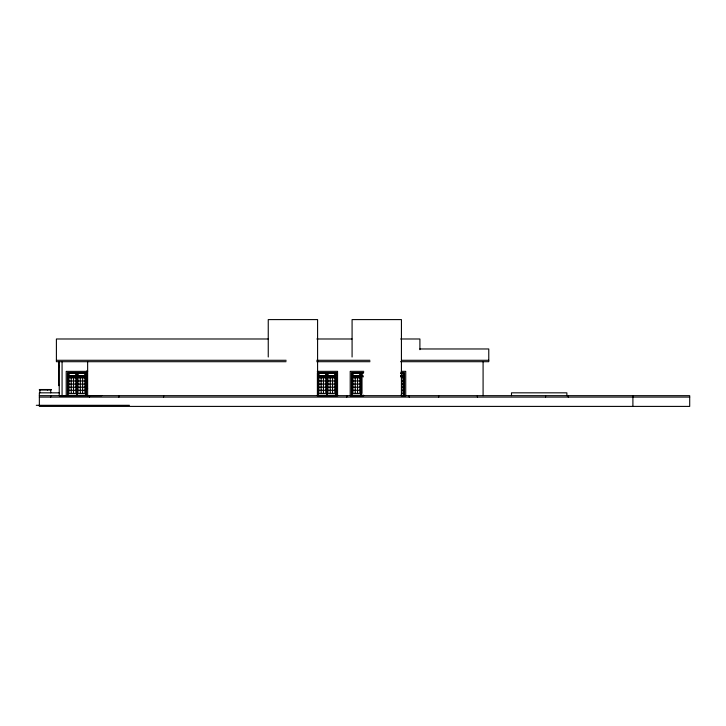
<?xml version="1.0" encoding="UTF-8"?>
<svg xmlns="http://www.w3.org/2000/svg" width="726" height="726" viewBox="0 0 726 726"><rect width="100%" height="100%" fill="white"/><g stroke="black" fill="none" stroke-linecap="round" stroke-linejoin="round"><path stroke-width="1.09" d="M268.166 338.988L56.401 338.988L56.401 361.702L286.089 361.702M316.854 338.988L351.965 338.988M400.652 338.988L419.909 338.988L419.909 349.678M419.909 348.97L488.77 348.97L488.77 361.702L400.616 361.702M56.401 360.287L286.162 360.287M316.727 360.287L369.924 360.287M401.614 360.287L488.77 360.287M316.708 361.702L370.006 361.702M58.606 366.276L59.242 366.276M58.606 366.948L59.242 366.948M58.606 367.429L59.242 367.429M87.637 370.986L86.693 370.986L86.693 371.921L87.401 371.921L87.401 387.766L86.693 387.766L86.693 388.691L87.637 388.691M317.262 371.349L337.563 371.349L337.563 395.761L317.262 395.761M363.744 371.349L350.213 371.349L350.213 395.761L363.744 395.761M401.215 371.349L405.725 371.349L405.725 395.761L401.215 395.761M87.637 371.376L66.211 371.376L66.211 395.788M363.708 372.656L351.475 372.656L351.475 395.289L363.708 395.289M401.124 372.656L404.464 372.656L404.464 395.289L400.607 395.289M363.327 373.128L361.185 373.128L361.185 375.905L363.327 375.905M400.607 373.128L403.819 373.128L403.819 375.905L400.607 375.905M400.625 373.4L402.803 373.4L402.803 375.623L400.625 375.623M363.327 376.848L361.185 376.848L361.185 395.289M400.607 376.848L403.819 376.848L403.819 395.289M401.46 377.856L402.994 377.856L402.994 393.401L401.46 393.401M68.934 380.987L75.84 380.987M78 380.987L84.906 380.987M318.859 380.959L325.765 380.959M327.934 380.959L334.831 380.959M352.945 380.959L359.851 380.959M401.46 380.959L402.994 380.959M318.859 384.072L325.765 384.072M327.934 384.072L334.831 384.072M352.945 384.072L359.851 384.072M401.46 384.072L402.994 384.072M68.934 384.09L75.84 384.09M78 384.09L84.906 384.09M58.606 384.934L59.242 384.934M59.242 385.57L58.606 385.57L58.606 361.43M68.934 387.203L75.84 387.203M78 387.203L84.906 387.203M318.859 387.185L325.765 387.185M327.934 387.185L334.831 387.185M352.945 387.185L359.851 387.185M401.46 387.185L402.994 387.185M68.934 390.316L75.84 390.316M78 390.316L84.906 390.316M318.859 390.289L325.765 390.289M327.934 390.289L334.831 390.289M352.945 390.289L359.851 390.289M401.46 390.289L402.994 390.289M59.242 392.83L39.358 392.83L39.358 406.406L689.7 406.406L689.7 395.67L39.358 395.67M59.323 395.788L101.84 395.67M39.358 397.086L689.7 397.086M36.3 405.308L129.473 405.308M632.9 395.67L632.9 406.406M568.286 395.67L568.286 397.086M566.87 395.67L566.87 392.83L511.485 392.83L511.485 395.67M545.562 395.67L545.562 397.086M483.089 361.702L483.089 395.67M477.409 395.67L477.409 397.086M438.622 395.67L438.622 397.086M409.246 395.67L409.246 397.086M401.433 395.534L401.433 319.594L352.083 319.594L352.083 357.001M362.201 373.4L362.201 375.623M362.011 377.856L362.011 393.401M360.677 395.289L360.677 376.848L352.119 376.848L352.119 395.289M357.546 377.856L357.546 393.401M355.241 377.856L355.241 393.401M346.774 395.67L346.774 397.086M335.666 395.289L335.666 376.848L327.099 376.848L327.099 395.289M332.535 377.856L332.535 393.401M330.23 377.856L330.23 393.401M326.591 395.289L326.591 376.848L318.033 376.848L318.033 395.289M323.469 377.856L323.469 393.401M321.164 377.856L321.164 393.401M317.589 395.534L317.589 319.594L268.248 319.594L268.248 357.001M163.595 395.67L163.595 397.086M118.873 395.67L118.873 397.086M89.498 395.67L89.498 397.086M87.637 361.702L87.637 395.788M85.732 395.316L85.732 376.867L77.174 376.867L77.174 395.316M82.61 377.874L82.61 393.419M80.305 377.874L80.305 393.419M76.666 395.316L76.666 376.867L68.108 376.867L68.108 395.316M73.535 377.874L73.535 393.419M71.239 377.874L71.239 393.419M62.073 361.702L62.073 395.788M59.242 361.43L59.242 395.67M50.72 389.989L50.72 392.83M50.72 395.67L50.72 397.086M47.408 389.517L47.408 389.989M39.83 389.989L39.83 392.83M86.376 372.674L67.464 372.674L67.464 395.316L86.376 395.316L86.376 372.674M336.301 372.656L317.398 372.656L317.398 395.289L336.301 395.289L336.301 372.656M76.666 373.146L68.108 373.146L68.108 375.923L76.666 375.923L76.666 373.146M85.732 373.146L77.174 373.146L77.174 375.923L85.732 375.923L85.732 373.146M326.591 373.128L318.033 373.128L318.033 375.905L326.591 375.905L326.591 373.128M335.666 373.128L327.099 373.128L327.099 375.905L335.666 375.905L335.666 373.128M360.677 373.128L352.119 373.128L352.119 375.905L360.677 375.905L360.677 373.128M75.649 373.427L69.124 373.427L69.124 375.651L75.649 375.651L75.649 373.427M84.715 373.427L78.19 373.427L78.19 375.651L84.715 375.651L84.715 373.427M325.575 373.4L319.05 373.4L319.05 375.623L325.575 375.623L325.575 373.4M334.641 373.4L328.125 373.4L328.125 375.623L334.641 375.623L334.641 373.4M359.651 373.4L353.135 373.4L353.135 375.623L359.651 375.623L359.651 373.4M75.84 377.874L68.934 377.874L68.934 393.419L75.84 393.419L75.84 377.874M84.906 377.874L78 377.874L78 393.419L84.906 393.419L84.906 377.874M325.765 377.856L318.859 377.856L318.859 393.401L325.765 393.401L325.765 377.856M334.831 377.856L327.934 377.856L327.934 393.401L334.831 393.401L334.831 377.856M359.851 377.856L352.945 377.856L352.945 393.401L359.851 393.401L359.851 377.856M51.192 389.517L39.358 389.517L39.358 389.989L51.192 389.989L51.192 389.517"/></g></svg>
